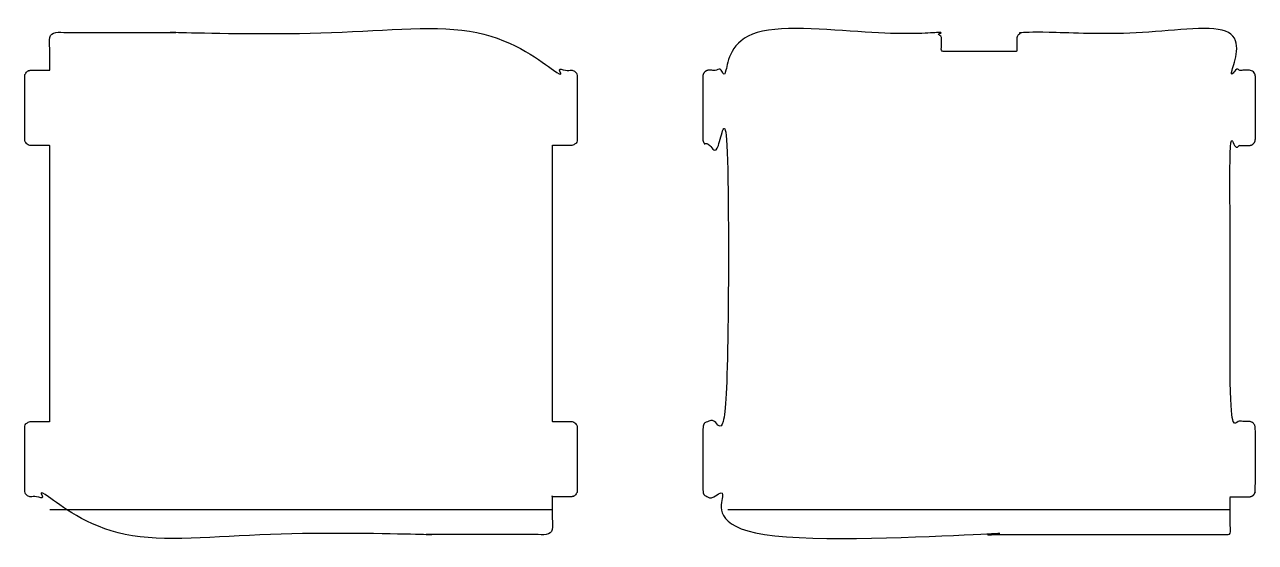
# Model space of a CAD drawing. Header units: millimetres. Extents: x -2 to 96, y 40.4 to 81.6.
import ezdxf

# ---------------------------------------------------------------- set-up
doc = ezdxf.new("R2010")
doc.units = ezdxf.units.MM
doc.header["$MEASUREMENT"] = 0
doc.layers.add('Default', color=178, linetype='Continuous', true_color=0x000000)
doc.layers.add('Layer 02', color=192, linetype='Continuous', true_color=0x7d26cd)

msp = doc.modelspace()

# ---------------------------------------------------------------- linework, layer by layer
at = {"layer": 'Default'}
for points, weights, knots in [([(0, 78), (-0.75, 78), (-1.5, 78), (-2, 78), (-2, 77.5), (-2, 75), (-2, 72.5), (-2, 72), (-1.5, 72), (-0.75, 72), (0, 72), (0, 61), (0, 50), (-0.75, 50), (-1.5, 50), (-2, 50), (-2, 49.5), (-2, 47), (-2, 44.5), (-2, 44), (-1.5, 44), (-0.75, 44), (0, 44), (0, 42.5), (0, 41), (20, 41), (40, 41), (40, 42.5), (40, 44), (40.75, 44), (41.5, 44), (42, 44), (42, 44.5), (42, 47), (42, 49.5), (42, 50), (41.5, 50), (40.75, 50), (40, 50), (40, 61), (40, 72), (40.75, 72), (41.5, 72), (42, 72), (42, 72.5), (42, 75), (42, 77.5), (42, 78), (41.5, 78), (40.75, 78), (40, 78), (40, 79.5), (40, 81), (20, 81), (0, 81), (0, 79.5), (0, 78)], [1, 1, 1, 0.707106781186, 1, 1, 1, 0.707106781186, 1, 1, 1, 1, 1, 1, 1, 0.707106781186, 1, 1, 1, 0.707106781186, 1, 1, 1, 1, 1, 1, 1, 1, 1, 1, 1, 0.707106781186, 1, 1, 1, 0.707106781186, 1, 1, 1, 1, 1, 1, 1, 0.707106781186, 1, 1, 1, 0.707106781186, 1, 1, 1, 1, 1, 1, 1, 1, 1], [7.075, 7.075, 7.075, 7.991667, 7.991667, 8.777065, 8.777065, 9.610398, 9.610398, 10.395796, 10.395796, 11.312463, 11.312463, 11.862463, 11.862463, 12.77913, 12.77913, 13.564528, 13.564528, 14.397861, 14.397861, 15.183259, 15.183259, 16.099926, 16.099926, 16.174926, 16.174926, 17.174926, 17.174926, 17.249926, 17.249926, 18.166593, 18.166593, 18.951991, 18.951991, 19.785324, 19.785324, 20.570722, 20.570722, 21.487389, 21.487389, 22.037389, 22.037389, 22.954056, 22.954056, 23.739454, 23.739454, 24.572787, 24.572787, 25.358185, 25.358185, 26.274852, 26.274852, 26.349852, 26.349852, 27.349852, 27.349852, 27.424852, 27.424852, 27.424852]), ([(77, 80.5), (77, 81), (77.5, 81), (85.75, 81), (94, 81), (94, 79.5), (94, 78), (94.75, 78), (95.5, 78), (96, 78), (96, 77.5), (96, 75), (96, 72.5), (96, 72), (95.5, 72), (94.75, 72), (94, 72), (94, 61), (94, 50), (94.75, 50), (95.5, 50), (96, 50), (96, 49.5), (96, 47), (96, 44.5), (96, 44), (95.5, 44), (94.75, 44), (94, 44), (94, 42.5), (94, 41), (74, 41), (54, 41), (54, 42.5), (54, 44), (53.25, 44), (52.5, 44), (52, 44), (52, 44.5), (52, 47), (52, 49.5), (52, 50), (52.5, 50), (53.25, 50), (54, 50), (54, 61), (54, 72), (53.25, 72), (52.5, 72), (52, 72), (52, 72.5), (52, 75), (52, 77.5), (52, 78), (52.5, 78), (53.25, 78), (54, 78), (54, 79.5), (54, 81), (62.25, 81), (70.5, 81), (71, 81), (71, 80.5), (71, 80), (71, 79.5), (74, 79.5), (77, 79.5), (77, 80), (77, 80.5)], [1, 0.707106781192, 1, 1, 1, 1, 1, 1, 1, 0.707106781186, 1, 1, 1, 0.707106781186, 1, 1, 1, 1, 1, 1, 1, 0.707106781186, 1, 1, 1, 0.707106781186, 1, 1, 1, 1, 1, 1, 1, 1, 1, 1, 1, 0.707106781186, 1, 1, 1, 0.707106781186, 1, 1, 1, 1, 1, 1, 1, 0.707106781186, 1, 1, 1, 0.707106781186, 1, 1, 1, 1, 1, 1, 1, 0.707106781191, 1, 1, 1, 1, 1, 1, 1], [22, 22, 22, 22.785398, 22.785398, 23.197898, 23.197898, 23.272898, 23.272898, 24.189565, 24.189565, 24.974963, 24.974963, 25.808296, 25.808296, 26.593694, 26.593694, 27.510361, 27.510361, 28.060361, 28.060361, 28.977028, 28.977028, 29.762426, 29.762426, 30.595759, 30.595759, 31.381157, 31.381157, 32.297824, 32.297824, 32.372824, 32.372824, 33.372824, 33.372824, 33.447824, 33.447824, 34.364491, 34.364491, 35.149889, 35.149889, 35.983222, 35.983222, 36.76862, 36.76862, 37.685287, 37.685287, 38.235287, 38.235287, 39.151954, 39.151954, 39.937352, 39.937352, 40.770685, 40.770685, 41.556083, 41.556083, 42.47275, 42.47275, 42.54775, 42.54775, 42.96025, 42.96025, 43.745648, 43.745648, 44.745648, 44.745648, 50.745648, 50.745648, 51.745648, 51.745648, 51.745648])]:
    msp.add_rational_spline(points, weights, degree=2, knots=knots, dxfattribs=at)
at = {"layer": 'Layer 02'}
for p, q in [((0, 43), (40, 43)), ((54, 43), (94, 43))]:
    msp.add_line(p, q, dxfattribs=at)

doc.saveas('drawing.dxf')
